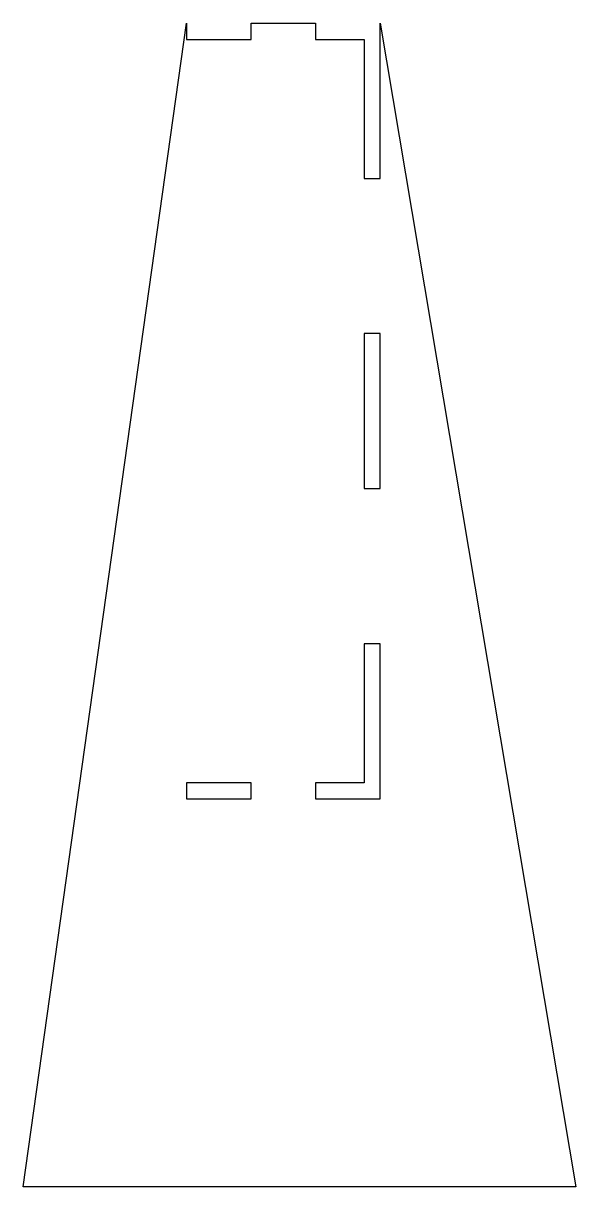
# Model space of a CAD drawing. Header units: millimetres. Extents: x 0 to 85, y 0 to 180.
import ezdxf

# ---------------------------------------------------------------- set-up
doc = ezdxf.new("R2010")
doc.units = ezdxf.units.MM
doc.layers.get('0').update_dxf_attribs({"linetype": 'CONTINUOUS'})

msp = doc.modelspace()

# ---------------------------------------------------------------- linework, layer by layer
for points in [[(25.24, 180), (25.24, 177.5), (35.24, 177.5), (35.24, 180), (45.24, 180), (45.24, 177.5), (52.74, 177.5), (52.74, 156), (55.24, 156), (55.24, 180), (85.48, 0), (0, 0)], [(55.24, 108), (55.24, 132), (52.74, 132), (52.74, 108)], [(52.74, 62.5), (45.24, 62.5), (45.24, 60), (55.24, 60), (55.24, 84), (52.74, 84)], [(25.24, 62.5), (25.24, 60), (35.24, 60), (35.24, 62.5)]]:
    msp.add_lwpolyline(points, close=True)

doc.saveas('drawing.dxf')
